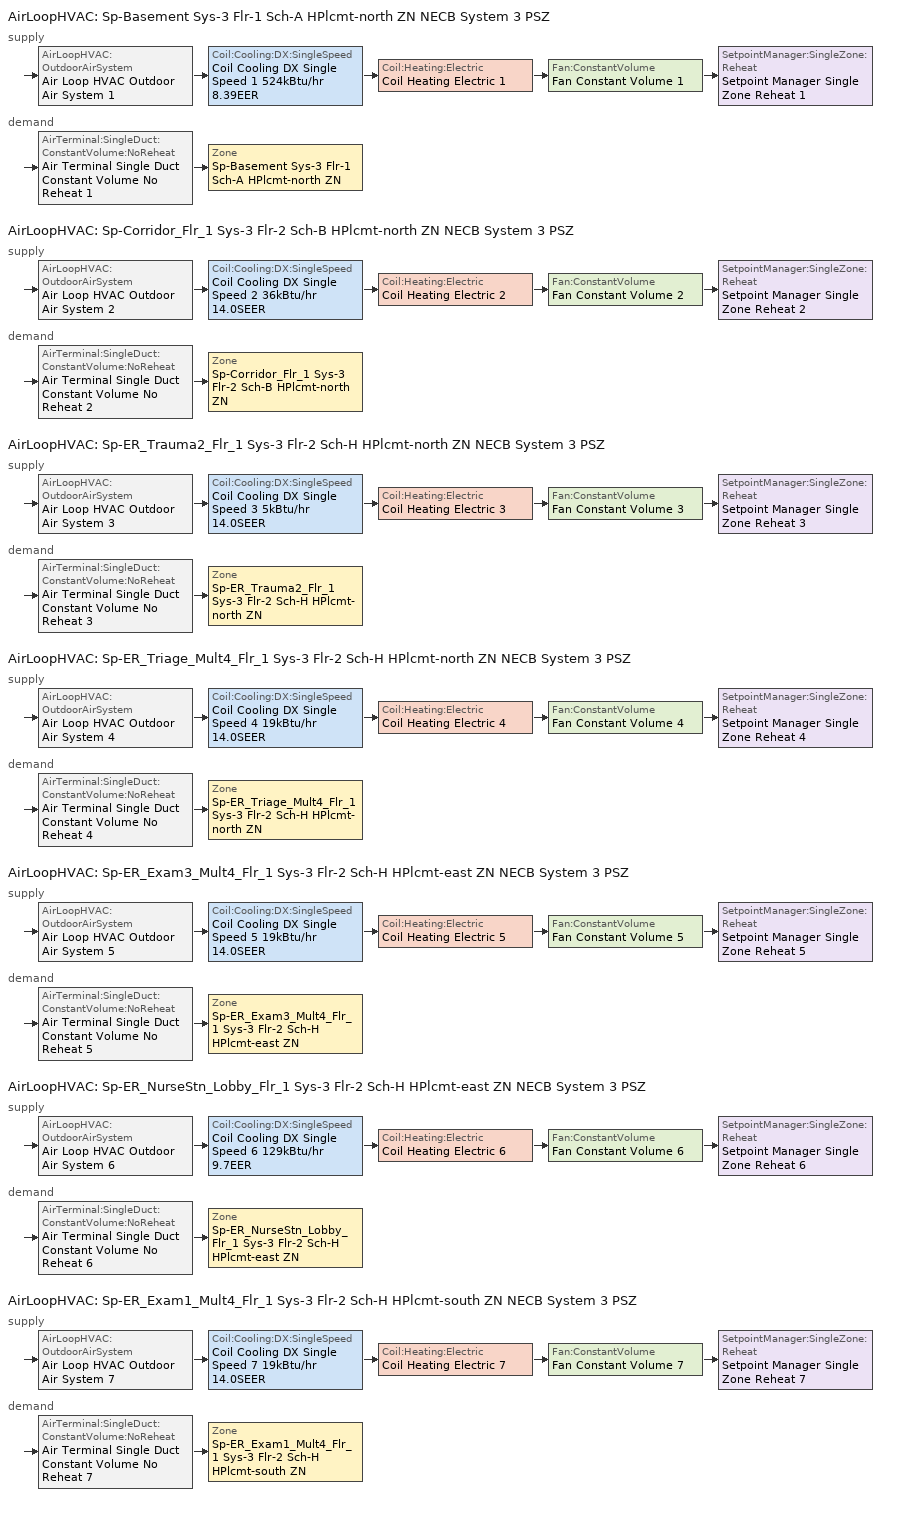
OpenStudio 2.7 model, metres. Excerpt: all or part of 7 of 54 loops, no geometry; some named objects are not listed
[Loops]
AirLoopHVAC 'Sp-Basement Sys-3 Flr-1 Sch-A HPlcmt-north ZN NECB System 3 PSZ'
 supply: AirLoopHVAC:OutdoorAirSystem 'Air Loop HVAC Outdoor Air System 1' > Coil:Cooling:DX:SingleSpeed 'Coil Cooling DX Single Speed 1 524kBtu/hr 8.39EER' > Coil:Heating:Electric 'Coil Heating Electric 1' > Fan:ConstantVolume 'Fan Constant Volume 1' > SetpointManager:SingleZone:Reheat 'Setpoint Manager Single Zone Reheat 1'
 demand: AirTerminal:SingleDuct:ConstantVolume:NoReheat 'Air Terminal Single Duct Constant Volume No Reheat 1' > Zone 'Sp-Basement Sys-3 Flr-1 Sch-A HPlcmt-north ZN'
AirLoopHVAC 'Sp-Corridor_Flr_1 Sys-3 Flr-2 Sch-B HPlcmt-north ZN NECB System 3 PSZ'
 supply: AirLoopHVAC:OutdoorAirSystem 'Air Loop HVAC Outdoor Air System 2' > Coil:Cooling:DX:SingleSpeed 'Coil Cooling DX Single Speed 2 36kBtu/hr 14.0SEER' > Coil:Heating:Electric 'Coil Heating Electric 2' > Fan:ConstantVolume 'Fan Constant Volume 2' > SetpointManager:SingleZone:Reheat 'Setpoint Manager Single Zone Reheat 2'
 demand: AirTerminal:SingleDuct:ConstantVolume:NoReheat 'Air Terminal Single Duct Constant Volume No Reheat 2' > Zone 'Sp-Corridor_Flr_1 Sys-3 Flr-2 Sch-B HPlcmt-north ZN'
AirLoopHVAC 'Sp-ER_Trauma2_Flr_1 Sys-3 Flr-2 Sch-H HPlcmt-north ZN NECB System 3 PSZ'
 supply: AirLoopHVAC:OutdoorAirSystem 'Air Loop HVAC Outdoor Air System 3' > Coil:Cooling:DX:SingleSpeed 'Coil Cooling DX Single Speed 3 5kBtu/hr 14.0SEER' > Coil:Heating:Electric 'Coil Heating Electric 3' > Fan:ConstantVolume 'Fan Constant Volume 3' > SetpointManager:SingleZone:Reheat 'Setpoint Manager Single Zone Reheat 3'
 demand: AirTerminal:SingleDuct:ConstantVolume:NoReheat 'Air Terminal Single Duct Constant Volume No Reheat 3' > Zone 'Sp-ER_Trauma2_Flr_1 Sys-3 Flr-2 Sch-H HPlcmt-north ZN'
AirLoopHVAC 'Sp-ER_Triage_Mult4_Flr_1 Sys-3 Flr-2 Sch-H HPlcmt-north ZN NECB System 3 PSZ'
 supply: AirLoopHVAC:OutdoorAirSystem 'Air Loop HVAC Outdoor Air System 4' > Coil:Cooling:DX:SingleSpeed 'Coil Cooling DX Single Speed 4 19kBtu/hr 14.0SEER' > Coil:Heating:Electric 'Coil Heating Electric 4' > Fan:ConstantVolume 'Fan Constant Volume 4' > SetpointManager:SingleZone:Reheat 'Setpoint Manager Single Zone Reheat 4'
 demand: AirTerminal:SingleDuct:ConstantVolume:NoReheat 'Air Terminal Single Duct Constant Volume No Reheat 4' > Zone 'Sp-ER_Triage_Mult4_Flr_1 Sys-3 Flr-2 Sch-H HPlcmt-north ZN'
AirLoopHVAC 'Sp-ER_Exam3_Mult4_Flr_1 Sys-3 Flr-2 Sch-H HPlcmt-east ZN NECB System 3 PSZ'
 supply: AirLoopHVAC:OutdoorAirSystem 'Air Loop HVAC Outdoor Air System 5' > Coil:Cooling:DX:SingleSpeed 'Coil Cooling DX Single Speed 5 19kBtu/hr 14.0SEER' > Coil:Heating:Electric 'Coil Heating Electric 5' > Fan:ConstantVolume 'Fan Constant Volume 5' > SetpointManager:SingleZone:Reheat 'Setpoint Manager Single Zone Reheat 5'
 demand: AirTerminal:SingleDuct:ConstantVolume:NoReheat 'Air Terminal Single Duct Constant Volume No Reheat 5' > Zone 'Sp-ER_Exam3_Mult4_Flr_1 Sys-3 Flr-2 Sch-H HPlcmt-east ZN'
AirLoopHVAC 'Sp-ER_NurseStn_Lobby_Flr_1 Sys-3 Flr-2 Sch-H HPlcmt-east ZN NECB System 3 PSZ'
 supply: AirLoopHVAC:OutdoorAirSystem 'Air Loop HVAC Outdoor Air System 6' > Coil:Cooling:DX:SingleSpeed 'Coil Cooling DX Single Speed 6 129kBtu/hr 9.7EER' > Coil:Heating:Electric 'Coil Heating Electric 6' > Fan:ConstantVolume 'Fan Constant Volume 6' > SetpointManager:SingleZone:Reheat 'Setpoint Manager Single Zone Reheat 6'
 demand: AirTerminal:SingleDuct:ConstantVolume:NoReheat 'Air Terminal Single Duct Constant Volume No Reheat 6' > Zone 'Sp-ER_NurseStn_Lobby_Flr_1 Sys-3 Flr-2 Sch-H HPlcmt-east ZN'
AirLoopHVAC 'Sp-ER_Exam1_Mult4_Flr_1 Sys-3 Flr-2 Sch-H HPlcmt-south ZN NECB System 3 PSZ'
 supply: AirLoopHVAC:OutdoorAirSystem 'Air Loop HVAC Outdoor Air System 7' > Coil:Cooling:DX:SingleSpeed 'Coil Cooling DX Single Speed 7 19kBtu/hr 14.0SEER' > Coil:Heating:Electric 'Coil Heating Electric 7' > Fan:ConstantVolume 'Fan Constant Volume 7' > SetpointManager:SingleZone:Reheat 'Setpoint Manager Single Zone Reheat 7'
 demand: AirTerminal:SingleDuct:ConstantVolume:NoReheat 'Air Terminal Single Duct Constant Volume No Reheat 7' > Zone 'Sp-ER_Exam1_Mult4_Flr_1 Sys-3 Flr-2 Sch-H HPlcmt-south ZN'
[Sizing:Zone] Zone Cooling Design Supply Air Temperature Input Method=SupplyAirTemperature; Zone Cooling Design Supply Air Temperature {C}=13; Zone Cooling Design Supply Air Temperature Difference {deltaC}=11.11; Zone Heating Design Supply Air Temperature Input Method=SupplyAirTemperature; Zone Heating Design Supply Air Temperature {C}=43; Zone Heating Design Supply Air Temperature Difference {deltaC}=11.11; Zone Cooling Design Supply Air Humidity Ratio {kg-H2O/kg-air}=0.0085; Zone Heating Design Supply Air Humidity Ratio {kg-H2O/kg-air}=0.008; Zone Heating Sizing Factor=1.3; Zone Cooling Sizing Factor=1.1; Cooling Design Air Flow Method=DesignDay; Heating Design Air Flow Method=DesignDay; Account for Dedicated Outdoor Air System=No; Dedicated Outdoor Air System Control Strategy=NeutralSupplyAir; Dedicated Outdoor Air Low Setpoint Temperature for Design {C}=autosize; Dedicated Outdoor Air High Setpoint Temperature for Design {C}=autosize
Sp-Basement Sys-3 Flr-1 Sch-A HPlcmt-north ZN; Sp-Corridor_Flr_1 Sys-3 Flr-2 Sch-B HPlcmt-north ZN; Sp-ER_Trauma2_Flr_1 Sys-3 Flr-2 Sch-H HPlcmt-north ZN; Sp-ER_Triage_Mult4_Flr_1 Sys-3 Flr-2 Sch-H HPlcmt-north ZN; Sp-ER_Exam3_Mult4_Flr_1 Sys-3 Flr-2 Sch-H HPlcmt-east ZN; Sp-ER_NurseStn_Lobby_Flr_1 Sys-3 Flr-2 Sch-H HPlcmt-east ZN; Sp-ER_Exam1_Mult4_Flr_1 Sys-3 Flr-2 Sch-H HPlcmt-south ZN
[Zone equipment]
Sp-Basement Sys-3 Flr-1 Sch-A HPlcmt-north ZN: Air Terminal Single Duct Constant Volume No Reheat 1, Zone HVAC Baseboard Convective Electric 1
Sp-Corridor_Flr_1 Sys-3 Flr-2 Sch-B HPlcmt-north ZN: Air Terminal Single Duct Constant Volume No Reheat 2, Zone HVAC Baseboard Convective Electric 2
Sp-ER_Trauma2_Flr_1 Sys-3 Flr-2 Sch-H HPlcmt-north ZN: Air Terminal Single Duct Constant Volume No Reheat 3, Zone HVAC Baseboard Convective Electric 3
Sp-ER_Triage_Mult4_Flr_1 Sys-3 Flr-2 Sch-H HPlcmt-north ZN: Air Terminal Single Duct Constant Volume No Reheat 4, Zone HVAC Baseboard Convective Electric 4
Sp-ER_Exam3_Mult4_Flr_1 Sys-3 Flr-2 Sch-H HPlcmt-east ZN: Air Terminal Single Duct Constant Volume No Reheat 5, Zone HVAC Baseboard Convective Electric 5
Sp-ER_NurseStn_Lobby_Flr_1 Sys-3 Flr-2 Sch-H HPlcmt-east ZN: Air Terminal Single Duct Constant Volume No Reheat 6, Zone HVAC Baseboard Convective Electric 6
Sp-ER_Exam1_Mult4_Flr_1 Sys-3 Flr-2 Sch-H HPlcmt-south ZN: Air Terminal Single Duct Constant Volume No Reheat 7, Zone HVAC Baseboard Convective Electric 7
[AirLoopHVAC] Design Supply Air Flow Rate {m3/s}=AutoSize
Name | Availability Schedule
Sp-Basement Sys-3 Flr-1 Sch-A HPlcmt-north ZN NECB System 3 PSZ | Sp-Basement Sys-3 Flr-1 Sch-A HPlcmt-north ZN NECB System 3 PSZ Occ Sch
Sp-Corridor_Flr_1 Sys-3 Flr-2 Sch-B HPlcmt-north ZN NECB System 3 PSZ | Sp-Corridor_Flr_1 Sys-3 Flr-2 Sch-B HPlcmt-north ZN NECB System 3 PSZ Occ Sch
Sp-ER_Trauma2_Flr_1 Sys-3 Flr-2 Sch-H HPlcmt-north ZN NECB System 3 PSZ | Sp-ER_Trauma2_Flr_1 Sys-3 Flr-2 Sch-H HPlcmt-north ZN NECB System 3 PSZ Occ Sch
Sp-ER_Triage_Mult4_Flr_1 Sys-3 Flr-2 Sch-H HPlcmt-north ZN NECB System 3 PSZ | Sp-ER_Triage_Mult4_Flr_1 Sys-3 Flr-2 Sch-H HPlcmt-north ZN NECB System 3 PSZ Occ Sch
Sp-ER_Exam3_Mult4_Flr_1 Sys-3 Flr-2 Sch-H HPlcmt-east ZN NECB System 3 PSZ | Sp-ER_Exam3_Mult4_Flr_1 Sys-3 Flr-2 Sch-H HPlcmt-east ZN NECB System 3 PSZ Occ Sch
Sp-ER_NurseStn_Lobby_Flr_1 Sys-3 Flr-2 Sch-H HPlcmt-east ZN NECB System 3 PSZ | Sp-ER_NurseStn_Lobby_Flr_1 Sys-3 Flr-2 Sch-H HPlcmt-east ZN NECB System 3 PSZ Occ Sch
Sp-ER_Exam1_Mult4_Flr_1 Sys-3 Flr-2 Sch-H HPlcmt-south ZN NECB System 3 PSZ | Sp-ER_Exam1_Mult4_Flr_1 Sys-3 Flr-2 Sch-H HPlcmt-south ZN NECB System 3 PSZ Occ Sch
[Sizing:System] Type of Load to Size On=Sensible; Design Outdoor Air Flow Rate {m3/s}=Autosize; Central Heating Maximum System Air Flow Ratio=1; Preheat Design Temperature {C}=7; Preheat Design Humidity Ratio {kg-H2O/kg-Air}=0.008; Precool Design Temperature {C}=13; Precool Design Humidity Ratio {kg-H2O/kg-Air}=0.008; Central Cooling Design Supply Air Temperature {C}=13; Central Heating Design Supply Air Temperature {C}=43; Sizing Option=NonCoincident; 100% Outdoor Air in Cooling=No; 100% Outdoor Air in Heating=No; Central Cooling Design Supply Air Humidity Ratio {kg-H2O/kg-Air}=0.0085; Central Heating Design Supply Air Humidity Ratio {kg-H2O/kg-Air}=0.008; Cooling Design Air Flow Method=DesignDay; Cooling Design Air Flow Rate {m3/s}=0; Heating Design Air Flow Method=DesignDay; Heating Design Air Flow Rate {m3/s}=0; System Outdoor Air Method=ZoneSum; Zone Maximum Outdoor Air Fraction=1; Cooling Supply Air Flow Rate Per Floor Area {m3/s-m2}=0.00996765; Cooling Fraction of Autosized Cooling Supply Air Flow Rate=1; Cooling Supply Air Flow Rate Per Unit Cooling Capacity {m3/s-W}=3.94755e-05; Heating Supply Air Flow Rate Per Floor Area {m3/s-m2}=0.00996765; Heating Fraction of Autosized Heating Supply Air Flow Rate=1; Heating Fraction of Autosized Cooling Supply Air Flow Rate=1; Heating Supply Air Flow Rate Per Unit Heating Capacity {m3/s-W}=3.15882e-05; Cooling Design Capacity Method=CoolingDesignCapacity; Cooling Design Capacity {W}=autosize; Cooling Design Capacity Per Floor Area {W/m2}=234.7; Fraction of Autosized Cooling Design Capacity=1; Heating Design Capacity Method=HeatingDesignCapacity; Heating Design Capacity {W}=autosize; Heating Design Capacity Per Floor Area {W/m2}=157; Fraction of Autosized Heating Design Capacity=1; Central Cooling Capacity Control Method=OnOff
Sp-Basement Sys-3 Flr-1 Sch-A HPlcmt-north ZN NECB System 3 PSZ; Sp-Corridor_Flr_1 Sys-3 Flr-2 Sch-B HPlcmt-north ZN NECB System 3 PSZ; Sp-ER_Trauma2_Flr_1 Sys-3 Flr-2 Sch-H HPlcmt-north ZN NECB System 3 PSZ; Sp-ER_Triage_Mult4_Flr_1 Sys-3 Flr-2 Sch-H HPlcmt-north ZN NECB System 3 PSZ; Sp-ER_Exam3_Mult4_Flr_1 Sys-3 Flr-2 Sch-H HPlcmt-east ZN NECB System 3 PSZ; Sp-ER_NurseStn_Lobby_Flr_1 Sys-3 Flr-2 Sch-H HPlcmt-east ZN NECB System 3 PSZ; Sp-ER_Exam1_Mult4_Flr_1 Sys-3 Flr-2 Sch-H HPlcmt-south ZN NECB System 3 PSZ
[Fan:ConstantVolume] Availability Schedule=Always On Discrete; Fan Total Efficiency=0.39975; Pressure Rise {Pa}=640; Maximum Flow Rate {m3/s}=AutoSize; Motor Efficiency=0.615
Fan Constant Volume 1; Fan Constant Volume 2; Fan Constant Volume 3; Fan Constant Volume 4; Fan Constant Volume 5; Fan Constant Volume 6; Fan Constant Volume 7
[Coil:Heating:Electric] Availability Schedule=Always On Discrete
Coil Heating Electric 1; Coil Heating Electric 2; Coil Heating Electric 3; Coil Heating Electric 4; Coil Heating Electric 5; Coil Heating Electric 6; Coil Heating Electric 7
[Coil:Cooling:DX:SingleSpeed] Availability Schedule=Always On Discrete; Rated Total Cooling Capacity {W}=autosize; Rated Sensible Heat Ratio=autosize; Rated Air Flow Rate {m3/s}=autosize; Rated Evaporator Fan Power Per Volume Flow Rate {W/(m3/s)}=773.3; Total Cooling Capacity Function of Temperature Curve=DXCOOL-NECB2011-REF-CAPFT; Total Cooling Capacity Function of Flow Fraction Curve=DXCOOL-NECB2011-REF-CAPFFLOW; Energy Input Ratio Function of Temperature Curve=DXCOOL-NECB2011-REF-COOLEIRFT; Energy Input Ratio Function of Flow Fraction Curve=DXCOOL-NECB2011-REF-COOLEIRFFLOW; Part Load Fraction Correlation Curve=DXCOOL-NECB2011-REF-COOLPLFFPLR; Condenser Type=AirCooled; Evaporative Condenser Effectiveness=0; Evaporative Condenser Air Flow Rate {m3/s}=Autosize; Evaporative Condenser Pump Rated Power Consumption {W}=Autosize; Crankcase Heater Capacity {W}=0; Maximum Outdoor Dry-Bulb Temperature for Crankcase Heater Operation {C}=0; Basin Heater Capacity {W/K}=0; Basin Heater Setpoint Temperature {C}=10
Name | Rated COP {W/W}
Coil Cooling DX Single Speed 1 524kBtu/hr 8.39EER | 2.92983
Coil Cooling DX Single Speed 2 36kBtu/hr 14.0SEER; Coil Cooling DX Single Speed 3 5kBtu/hr 14.0SEER; Coil Cooling DX Single Speed 4 19kBtu/hr 14.0SEER; Coil Cooling DX Single Speed 5 19kBtu/hr 14.0SEER; Coil Cooling DX Single Speed 7 19kBtu/hr 14.0SEER | 4.11713
Coil Cooling DX Single Speed 6 129kBtu/hr 9.7EER | 3.36599
[Controller:OutdoorAir] Minimum Outdoor Air Flow Rate {m3/s}=0; Maximum Outdoor Air Flow Rate {m3/s}=Autosize; Economizer Control Action Type=ModulateFlow; Lockout Type=NoLockout; Minimum Limit Type=FixedMinimum; High Humidity Control=No
Name | Economizer Control Type | Minimum Outdoor Air Schedule | Controller Mechanical Ventilation | Heat Recovery Bypass Control Type | Economizer Maximum Limit Dry-Bulb Temperature {C} | Economizer Maximum Limit Enthalpy {J/kg} | Economizer Minimum Limit Dry-Bulb Temperature {C}
Controller Outdoor Air 1 | DifferentialEnthalpy | Sp-Basement Sys-3 Flr-1 Sch-A HPlcmt-north ZN NECB System 3 PSZ Occ Sch | Controller Mechanical Ventilation 1 | BypassWhenOAFlowGreaterThanMinimum
Controller Outdoor Air 2 | NoEconomizer | Sp-Corridor_Flr_1 Sys-3 Flr-2 Sch-B HPlcmt-north ZN NECB System 3 PSZ Occ Sch | Controller Mechanical Ventilation 2 | BypassWhenWithinEconomizerLimits | 28 | 64000 | -100
Controller Outdoor Air 3 | NoEconomizer | Sp-ER_Trauma2_Flr_1 Sys-3 Flr-2 Sch-H HPlcmt-north ZN NECB System 3 PSZ Occ Sch | Controller Mechanical Ventilation 3 | BypassWhenWithinEconomizerLimits | 28 | 64000 | -100
Controller Outdoor Air 4 | NoEconomizer | Sp-ER_Triage_Mult4_Flr_1 Sys-3 Flr-2 Sch-H HPlcmt-north ZN NECB System 3 PSZ Occ Sch | Controller Mechanical Ventilation 4 | BypassWhenWithinEconomizerLimits | 28 | 64000 | -100
Controller Outdoor Air 5 | NoEconomizer | Sp-ER_Exam3_Mult4_Flr_1 Sys-3 Flr-2 Sch-H HPlcmt-east ZN NECB System 3 PSZ Occ Sch | Controller Mechanical Ventilation 5 | BypassWhenWithinEconomizerLimits | 28 | 64000 | -100
Controller Outdoor Air 6 | DifferentialEnthalpy | Sp-ER_NurseStn_Lobby_Flr_1 Sys-3 Flr-2 Sch-H HPlcmt-east ZN NECB System 3 PSZ Occ Sch | Controller Mechanical Ventilation 6 | BypassWhenWithinEconomizerLimits
Controller Outdoor Air 7 | NoEconomizer | Sp-ER_Exam1_Mult4_Flr_1 Sys-3 Flr-2 Sch-H HPlcmt-south ZN NECB System 3 PSZ Occ Sch | Controller Mechanical Ventilation 7 | BypassWhenWithinEconomizerLimits | 28 | 64000 | -100
[Controller:MechanicalVentilation] Availability Schedule=Always On Discrete; System Outdoor Air Method=ZoneSum
Controller Mechanical Ventilation 1; Controller Mechanical Ventilation 2; Controller Mechanical Ventilation 3; Controller Mechanical Ventilation 4; Controller Mechanical Ventilation 5; Controller Mechanical Ventilation 6; Controller Mechanical Ventilation 7
[AirLoopHVAC:OutdoorAirSystem]
Name | Controller
Air Loop HVAC Outdoor Air System 1 | Controller Outdoor Air 1
Air Loop HVAC Outdoor Air System 2 | Controller Outdoor Air 2
Air Loop HVAC Outdoor Air System 3 | Controller Outdoor Air 3
Air Loop HVAC Outdoor Air System 4 | Controller Outdoor Air 4
Air Loop HVAC Outdoor Air System 5 | Controller Outdoor Air 5
Air Loop HVAC Outdoor Air System 6 | Controller Outdoor Air 6
Air Loop HVAC Outdoor Air System 7 | Controller Outdoor Air 7
[SetpointManager:SingleZone:Reheat] Minimum Supply Air Temperature {C}=13; Maximum Supply Air Temperature {C}=43
Name | Control Zone
Setpoint Manager Single Zone Reheat 1 | Sp-Basement Sys-3 Flr-1 Sch-A HPlcmt-north ZN
Setpoint Manager Single Zone Reheat 2 | Sp-Corridor_Flr_1 Sys-3 Flr-2 Sch-B HPlcmt-north ZN
Setpoint Manager Single Zone Reheat 3 | Sp-ER_Trauma2_Flr_1 Sys-3 Flr-2 Sch-H HPlcmt-north ZN
Setpoint Manager Single Zone Reheat 4 | Sp-ER_Triage_Mult4_Flr_1 Sys-3 Flr-2 Sch-H HPlcmt-north ZN
Setpoint Manager Single Zone Reheat 5 | Sp-ER_Exam3_Mult4_Flr_1 Sys-3 Flr-2 Sch-H HPlcmt-east ZN
Setpoint Manager Single Zone Reheat 6 | Sp-ER_NurseStn_Lobby_Flr_1 Sys-3 Flr-2 Sch-H HPlcmt-east ZN
Setpoint Manager Single Zone Reheat 7 | Sp-ER_Exam1_Mult4_Flr_1 Sys-3 Flr-2 Sch-H HPlcmt-south ZN
[AirTerminal:SingleDuct:ConstantVolume:NoReheat] Availability Schedule=Always On Discrete; Maximum Air Flow Rate {m3/s}=AutoSize
Air Terminal Single Duct Constant Volume No Reheat 1; Air Terminal Single Duct Constant Volume No Reheat 2; Air Terminal Single Duct Constant Volume No Reheat 3; Air Terminal Single Duct Constant Volume No Reheat 4; Air Terminal Single Duct Constant Volume No Reheat 5; Air Terminal Single Duct Constant Volume No Reheat 6; Air Terminal Single Duct Constant Volume No Reheat 7
[ZoneHVAC:Baseboard:Convective:Electric] Availability Schedule=Always On Discrete; Nominal Capacity {W}=autosize; Efficiency=1
Zone HVAC Baseboard Convective Electric 1; Zone HVAC Baseboard Convective Electric 2; Zone HVAC Baseboard Convective Electric 3; Zone HVAC Baseboard Convective Electric 4; Zone HVAC Baseboard Convective Electric 5; Zone HVAC Baseboard Convective Electric 6; Zone HVAC Baseboard Convective Electric 7
[EnergyManagementSystem:Sensor] Output Variable or Output Meter Index Key=Environment; Output Variable or Output Meter=Site Outdoor Air Drybulb Temperature
OAT; OAT_1
[EnergyManagementSystem:Actuator] Actuated Component Type=Schedule:Year; Actuated Component Control Type=Schedule Value
Name | Actuated Component
SpBasementSys3Flr1SchAHPlcmtnorthZNNECBSystem3PSZHtgSch0; VAVwithReheatHtgSch0 | NECB-A-Thermostat Setpoint-Heating
SpBasementSys3Flr1SchAHPlcmtnorthZNNECBSystem3PSZClgSch0; VAVwithReheatClgSch0 | NECB-A-Thermostat Setpoint-Cooling
[EnergyManagementSystem:Program]
SpBasementSys3Flr1SchAHPlcmtnorthZNNECBSystem3PSZOptimumStartProg0: IF DaylightSavings==0 && DayOfWeek>1 && Hour==5 && OAT<23.9 && OAT>1.7; SET SpBasementSys3Flr1SchAHPlcmtnorthZNNECBSystem3PSZClgSch0 = 29.4; SET SpBasementSys3Flr1SchAHPlcmtnorthZNNECBSystem3PSZHtgSch0 = 15.6; ELSEIF DaylightSavings==0 && DayOfWeek==1 && Hour==7 && OAT<23.9 && OAT>1.7; SET SpBasementSys3Flr1SchAHPlcmtnorthZNNECBSystem3PSZClgSch0 = 29.4; SET SpBasementSys3Flr1SchAHPlcmtnorthZNNECBSystem3PSZHtgSch0 = 15.6; ELSEIF DaylightSavings==1 && DayOfWeek>1 && Hour==4 && OAT<23.9 && OAT>1.7; SET SpBasementSys3Flr1SchAHPlcmtnorthZNNECBSystem3PSZClgSch0 = 29.4; SET SpBasementSys3Flr1SchAHPlcmtnorthZNNECBSystem3PSZHtgSch0 = 15.6; ELSEIF DaylightSavings==1 && DayOfWeek==1 && Hour==6 && OAT<23.9 && OAT>1.7; SET SpBasementSys3Flr1SchAHPlcmtnorthZNNECBSystem3PSZClgSch0 = 29.4; SET SpBasementSys3Flr1SchAHPlcmtnorthZNNECBSystem3PSZHtgSch0 = 15.6; ELSE; SET SpBasementSys3Flr1SchAHPlcmtnorthZNNECBSystem3PSZClgSch0 = NULL; SET SpBasementSys3Flr1SchAHPlcmtnorthZNNECBSystem3PSZHtgSch0 = NULL; ENDIF
[Schedule:Ruleset]
Name | Default Day Schedule | Summer Design Day Schedule | Winter Design Day Schedule
Sp-Basement Sys-3 Flr-1 Sch-A HPlcmt-north ZN NECB System 3 PSZ Occ Sch | Sp-Basement Sys-3 Flr-1 Sch-A HPlcmt-north ZN NECB System 3 PSZ Occ Sch Default | Sp-Basement Sys-3 Flr-1 Sch-A HPlcmt-north ZN NECB System 3 PSZ Occ Sch Summer Design Day | Sp-Basement Sys-3 Flr-1 Sch-A HPlcmt-north ZN NECB System 3 PSZ Occ Sch Winter Design Day
Sp-Corridor_Flr_1 Sys-3 Flr-2 Sch-B HPlcmt-north ZN NECB System 3 PSZ Occ Sch | Sp-Corridor_Flr_1 Sys-3 Flr-2 Sch-B HPlcmt-north ZN NECB System 3 PSZ Occ Sch Default | Sp-Corridor_Flr_1 Sys-3 Flr-2 Sch-B HPlcmt-north ZN NECB System 3 PSZ Occ Sch Summer Design Day | Sp-Corridor_Flr_1 Sys-3 Flr-2 Sch-B HPlcmt-north ZN NECB System 3 PSZ Occ Sch Winter Design Day
Sp-ER_Exam1_Mult4_Flr_1 Sys-3 Flr-2 Sch-H HPlcmt-south ZN NECB System 3 PSZ Occ Sch | Sp-ER_Exam1_Mult4_Flr_1 Sys-3 Flr-2 Sch-H HPlcmt-south ZN NECB System 3 PSZ Occ Sch Default | Sp-ER_Exam1_Mult4_Flr_1 Sys-3 Flr-2 Sch-H HPlcmt-south ZN NECB System 3 PSZ Occ Sch Summer Design Day | Sp-ER_Exam1_Mult4_Flr_1 Sys-3 Flr-2 Sch-H HPlcmt-south ZN NECB System 3 PSZ Occ Sch Winter Design Day
Sp-ER_Exam3_Mult4_Flr_1 Sys-3 Flr-2 Sch-H HPlcmt-east ZN NECB System 3 PSZ Occ Sch | Sp-ER_Exam3_Mult4_Flr_1 Sys-3 Flr-2 Sch-H HPlcmt-east ZN NECB System 3 PSZ Occ Sch Default | Sp-ER_Exam3_Mult4_Flr_1 Sys-3 Flr-2 Sch-H HPlcmt-east ZN NECB System 3 PSZ Occ Sch Summer Design Day | Sp-ER_Exam3_Mult4_Flr_1 Sys-3 Flr-2 Sch-H HPlcmt-east ZN NECB System 3 PSZ Occ Sch Winter Design Day
Sp-ER_NurseStn_Lobby_Flr_1 Sys-3 Flr-2 Sch-H HPlcmt-east ZN NECB System 3 PSZ Occ Sch | Sp-ER_NurseStn_Lobby_Flr_1 Sys-3 Flr-2 Sch-H HPlcmt-east ZN NECB System 3 PSZ Occ Sch Default | Sp-ER_NurseStn_Lobby_Flr_1 Sys-3 Flr-2 Sch-H HPlcmt-east ZN NECB System 3 PSZ Occ Sch Summer Design Day | Sp-ER_NurseStn_Lobby_Flr_1 Sys-3 Flr-2 Sch-H HPlcmt-east ZN NECB System 3 PSZ Occ Sch Winter Design Day
Sp-ER_Trauma2_Flr_1 Sys-3 Flr-2 Sch-H HPlcmt-north ZN NECB System 3 PSZ Occ Sch | Sp-ER_Trauma2_Flr_1 Sys-3 Flr-2 Sch-H HPlcmt-north ZN NECB System 3 PSZ Occ Sch Default | Sp-ER_Trauma2_Flr_1 Sys-3 Flr-2 Sch-H HPlcmt-north ZN NECB System 3 PSZ Occ Sch Summer Design Day | Sp-ER_Trauma2_Flr_1 Sys-3 Flr-2 Sch-H HPlcmt-north ZN NECB System 3 PSZ Occ Sch Winter Design Day
Sp-ER_Triage_Mult4_Flr_1 Sys-3 Flr-2 Sch-H HPlcmt-north ZN NECB System 3 PSZ Occ Sch | Sp-ER_Triage_Mult4_Flr_1 Sys-3 Flr-2 Sch-H HPlcmt-north ZN NECB System 3 PSZ Occ Sch Default | Sp-ER_Triage_Mult4_Flr_1 Sys-3 Flr-2 Sch-H HPlcmt-north ZN NECB System 3 PSZ Occ Sch Summer Design Day | Sp-ER_Triage_Mult4_Flr_1 Sys-3 Flr-2 Sch-H HPlcmt-north ZN NECB System 3 PSZ Occ Sch Winter Design Day
[Schedule:Day]
Sp-Basement Sys-3 Flr-1 Sch-A HPlcmt-north ZN NECB System 3 PSZ Occ Sch Default; Sp-Basement Sys-3 Flr-1 Sch-A HPlcmt-north ZN NECB System 3 PSZ Occ Sch Winter Design Day; Sp-Basement Sys-3 Flr-1 Sch-A HPlcmt-north ZN NECB System 3 PSZ Occ Sch Summer Design Day; Sp-Corridor_Flr_1 Sys-3 Flr-2 Sch-B HPlcmt-north ZN NECB System 3 PSZ Occ Sch Default; Sp-Corridor_Flr_1 Sys-3 Flr-2 Sch-B HPlcmt-north ZN NECB System 3 PSZ Occ Sch Winter Design Day; Sp-Corridor_Flr_1 Sys-3 Flr-2 Sch-B HPlcmt-north ZN NECB System 3 PSZ Occ Sch Summer Design Day; Sp-ER_Exam1_Mult4_Flr_1 Sys-3 Flr-2 Sch-H HPlcmt-south ZN NECB System 3 PSZ Occ Sch Default; Sp-ER_Exam1_Mult4_Flr_1 Sys-3 Flr-2 Sch-H HPlcmt-south ZN NECB System 3 PSZ Occ Sch Winter Design Day; Sp-ER_Exam1_Mult4_Flr_1 Sys-3 Flr-2 Sch-H HPlcmt-south ZN NECB System 3 PSZ Occ Sch Summer Design Day; Sp-ER_Exam1_Mult4_Flr_1 Sys-3 Flr-2 Sch-H HPlcmt-south ZN NECB System 3 PSZ Occ Sch Monday; Sp-ER_Exam1_Mult4_Flr_1 Sys-3 Flr-2 Sch-H HPlcmt-south ZN NECB System 3 PSZ Occ Sch Tuesday; Sp-ER_Exam1_Mult4_Flr_1 Sys-3 Flr-2 Sch-H HPlcmt-south ZN NECB System 3 PSZ Occ Sch Wednesday; Sp-ER_Exam1_Mult4_Flr_1 Sys-3 Flr-2 Sch-H HPlcmt-south ZN NECB System 3 PSZ Occ Sch Thursday; Sp-ER_Exam1_Mult4_Flr_1 Sys-3 Flr-2 Sch-H HPlcmt-south ZN NECB System 3 PSZ Occ Sch Friday; Sp-ER_Exam1_Mult4_Flr_1 Sys-3 Flr-2 Sch-H HPlcmt-south ZN NECB System 3 PSZ Occ Sch Saturday; Sp-ER_Exam1_Mult4_Flr_1 Sys-3 Flr-2 Sch-H HPlcmt-south ZN NECB System 3 PSZ Occ Sch Sunday; Sp-ER_Exam3_Mult4_Flr_1 Sys-3 Flr-2 Sch-H HPlcmt-east ZN NECB System 3 PSZ Occ Sch Default; Sp-ER_Exam3_Mult4_Flr_1 Sys-3 Flr-2 Sch-H HPlcmt-east ZN NECB System 3 PSZ Occ Sch Winter Design Day; Sp-ER_Exam3_Mult4_Flr_1 Sys-3 Flr-2 Sch-H HPlcmt-east ZN NECB System 3 PSZ Occ Sch Summer Design Day; Sp-ER_Exam3_Mult4_Flr_1 Sys-3 Flr-2 Sch-H HPlcmt-east ZN NECB System 3 PSZ Occ Sch Monday; Sp-ER_Exam3_Mult4_Flr_1 Sys-3 Flr-2 Sch-H HPlcmt-east ZN NECB System 3 PSZ Occ Sch Tuesday; Sp-ER_Exam3_Mult4_Flr_1 Sys-3 Flr-2 Sch-H HPlcmt-east ZN NECB System 3 PSZ Occ Sch Wednesday; Sp-ER_Exam3_Mult4_Flr_1 Sys-3 Flr-2 Sch-H HPlcmt-east ZN NECB System 3 PSZ Occ Sch Thursday; Sp-ER_Exam3_Mult4_Flr_1 Sys-3 Flr-2 Sch-H HPlcmt-east ZN NECB System 3 PSZ Occ Sch Friday; Sp-ER_Exam3_Mult4_Flr_1 Sys-3 Flr-2 Sch-H HPlcmt-east ZN NECB System 3 PSZ Occ Sch Saturday; Sp-ER_Exam3_Mult4_Flr_1 Sys-3 Flr-2 Sch-H HPlcmt-east ZN NECB System 3 PSZ Occ Sch Sunday; Sp-ER_NurseStn_Lobby_Flr_1 Sys-3 Flr-2 Sch-H HPlcmt-east ZN NECB System 3 PSZ Occ Sch Default; Sp-ER_NurseStn_Lobby_Flr_1 Sys-3 Flr-2 Sch-H HPlcmt-east ZN NECB System 3 PSZ Occ Sch Winter Design Day; Sp-ER_NurseStn_Lobby_Flr_1 Sys-3 Flr-2 Sch-H HPlcmt-east ZN NECB System 3 PSZ Occ Sch Summer Design Day; Sp-ER_NurseStn_Lobby_Flr_1 Sys-3 Flr-2 Sch-H HPlcmt-east ZN NECB System 3 PSZ Occ Sch Monday; Sp-ER_NurseStn_Lobby_Flr_1 Sys-3 Flr-2 Sch-H HPlcmt-east ZN NECB System 3 PSZ Occ Sch Tuesday; Sp-ER_NurseStn_Lobby_Flr_1 Sys-3 Flr-2 Sch-H HPlcmt-east ZN NECB System 3 PSZ Occ Sch Wednesday; Sp-ER_NurseStn_Lobby_Flr_1 Sys-3 Flr-2 Sch-H HPlcmt-east ZN NECB System 3 PSZ Occ Sch Thursday; Sp-ER_NurseStn_Lobby_Flr_1 Sys-3 Flr-2 Sch-H HPlcmt-east ZN NECB System 3 PSZ Occ Sch Friday; Sp-ER_NurseStn_Lobby_Flr_1 Sys-3 Flr-2 Sch-H HPlcmt-east ZN NECB System 3 PSZ Occ Sch Saturday; Sp-ER_NurseStn_Lobby_Flr_1 Sys-3 Flr-2 Sch-H HPlcmt-east ZN NECB System 3 PSZ Occ Sch Sunday; Sp-ER_Trauma2_Flr_1 Sys-3 Flr-2 Sch-H HPlcmt-north ZN NECB System 3 PSZ Occ Sch Default; Sp-ER_Trauma2_Flr_1 Sys-3 Flr-2 Sch-H HPlcmt-north ZN NECB System 3 PSZ Occ Sch Winter Design Day; Sp-ER_Trauma2_Flr_1 Sys-3 Flr-2 Sch-H HPlcmt-north ZN NECB System 3 PSZ Occ Sch Summer Design Day; Sp-ER_Trauma2_Flr_1 Sys-3 Flr-2 Sch-H HPlcmt-north ZN NECB System 3 PSZ Occ Sch Monday; Sp-ER_Trauma2_Flr_1 Sys-3 Flr-2 Sch-H HPlcmt-north ZN NECB System 3 PSZ Occ Sch Tuesday; Sp-ER_Trauma2_Flr_1 Sys-3 Flr-2 Sch-H HPlcmt-north ZN NECB System 3 PSZ Occ Sch Wednesday; Sp-ER_Trauma2_Flr_1 Sys-3 Flr-2 Sch-H HPlcmt-north ZN NECB System 3 PSZ Occ Sch Thursday; Sp-ER_Trauma2_Flr_1 Sys-3 Flr-2 Sch-H HPlcmt-north ZN NECB System 3 PSZ Occ Sch Friday; Sp-ER_Trauma2_Flr_1 Sys-3 Flr-2 Sch-H HPlcmt-north ZN NECB System 3 PSZ Occ Sch Saturday; Sp-ER_Trauma2_Flr_1 Sys-3 Flr-2 Sch-H HPlcmt-north ZN NECB System 3 PSZ Occ Sch Sunday; Sp-ER_Triage_Mult4_Flr_1 Sys-3 Flr-2 Sch-H HPlcmt-north ZN NECB System 3 PSZ Occ Sch Default; Sp-ER_Triage_Mult4_Flr_1 Sys-3 Flr-2 Sch-H HPlcmt-north ZN NECB System 3 PSZ Occ Sch Winter Design Day; Sp-ER_Triage_Mult4_Flr_1 Sys-3 Flr-2 Sch-H HPlcmt-north ZN NECB System 3 PSZ Occ Sch Summer Design Day; Sp-ER_Triage_Mult4_Flr_1 Sys-3 Flr-2 Sch-H HPlcmt-north ZN NECB System 3 PSZ Occ Sch Monday; Sp-ER_Triage_Mult4_Flr_1 Sys-3 Flr-2 Sch-H HPlcmt-north ZN NECB System 3 PSZ Occ Sch Tuesday; Sp-ER_Triage_Mult4_Flr_1 Sys-3 Flr-2 Sch-H HPlcmt-north ZN NECB System 3 PSZ Occ Sch Wednesday; Sp-ER_Triage_Mult4_Flr_1 Sys-3 Flr-2 Sch-H HPlcmt-north ZN NECB System 3 PSZ Occ Sch Thursday; Sp-ER_Triage_Mult4_Flr_1 Sys-3 Flr-2 Sch-H HPlcmt-north ZN NECB System 3 PSZ Occ Sch Friday; Sp-ER_Triage_Mult4_Flr_1 Sys-3 Flr-2 Sch-H HPlcmt-north ZN NECB System 3 PSZ Occ Sch Saturday; Sp-ER_Triage_Mult4_Flr_1 Sys-3 Flr-2 Sch-H HPlcmt-north ZN NECB System 3 PSZ Occ Sch Sunday: 24, 0, 1
Sp-Basement Sys-3 Flr-1 Sch-A HPlcmt-north ZN NECB System 3 PSZ Occ Sch Monday; Sp-Basement Sys-3 Flr-1 Sch-A HPlcmt-north ZN NECB System 3 PSZ Occ Sch Tuesday; Sp-Basement Sys-3 Flr-1 Sch-A HPlcmt-north ZN NECB System 3 PSZ Occ Sch Wednesday; Sp-Basement Sys-3 Flr-1 Sch-A HPlcmt-north ZN NECB System 3 PSZ Occ Sch Thursday; Sp-Basement Sys-3 Flr-1 Sch-A HPlcmt-north ZN NECB System 3 PSZ Occ Sch Friday: 8, 0, 0, 19, 0, 1, 24, 0, 0
Sp-Basement Sys-3 Flr-1 Sch-A HPlcmt-north ZN NECB System 3 PSZ Occ Sch Saturday; Sp-Basement Sys-3 Flr-1 Sch-A HPlcmt-north ZN NECB System 3 PSZ Occ Sch Sunday: 24, 0, 0
Sp-Corridor_Flr_1 Sys-3 Flr-2 Sch-B HPlcmt-north ZN NECB System 3 PSZ Occ Sch Monday; Sp-Corridor_Flr_1 Sys-3 Flr-2 Sch-B HPlcmt-north ZN NECB System 3 PSZ Occ Sch Tuesday; Sp-Corridor_Flr_1 Sys-3 Flr-2 Sch-B HPlcmt-north ZN NECB System 3 PSZ Occ Sch Wednesday; Sp-Corridor_Flr_1 Sys-3 Flr-2 Sch-B HPlcmt-north ZN NECB System 3 PSZ Occ Sch Thursday; Sp-Corridor_Flr_1 Sys-3 Flr-2 Sch-B HPlcmt-north ZN NECB System 3 PSZ Occ Sch Friday: 1, 0, 1, 10, 0, 0, 24, 0, 1
Sp-Corridor_Flr_1 Sys-3 Flr-2 Sch-B HPlcmt-north ZN NECB System 3 PSZ Occ Sch Saturday: 2, 0, 1, 10, 0, 0, 24, 0, 1
Sp-Corridor_Flr_1 Sys-3 Flr-2 Sch-B HPlcmt-north ZN NECB System 3 PSZ Occ Sch Sunday: 1, 0, 0, 2, 0, 1, 11, 0, 0, 23, 0, 1, 24, 0, 0
[Schedule:Rule] Date Specification Type=DateRange; Start Month=1; Start Day=1; End Month=12
Name | Schedule Ruleset | Rule Order | Day Schedule | Apply Monday | End Day | Apply Tuesday | Apply Wednesday | Apply Thursday | Apply Friday | Apply Saturday | Apply Sunday
Sp-Basement Sys-3 Flr-1 Sch-A HPlcmt-north ZN NECB System 3 PSZ Occ Sch Monday Rule | Sp-Basement Sys-3 Flr-1 Sch-A HPlcmt-north ZN NECB System 3 PSZ Occ Sch | 6 | Sp-Basement Sys-3 Flr-1 Sch-A HPlcmt-north ZN NECB System 3 PSZ Occ Sch Monday | Yes | 25
Sp-Basement Sys-3 Flr-1 Sch-A HPlcmt-north ZN NECB System 3 PSZ Occ Sch Tuesday Rule | Sp-Basement Sys-3 Flr-1 Sch-A HPlcmt-north ZN NECB System 3 PSZ Occ Sch | 5 | Sp-Basement Sys-3 Flr-1 Sch-A HPlcmt-north ZN NECB System 3 PSZ Occ Sch Tuesday |  | 26 | Yes
Sp-Basement Sys-3 Flr-1 Sch-A HPlcmt-north ZN NECB System 3 PSZ Occ Sch Wednesday Rule | Sp-Basement Sys-3 Flr-1 Sch-A HPlcmt-north ZN NECB System 3 PSZ Occ Sch | 4 | Sp-Basement Sys-3 Flr-1 Sch-A HPlcmt-north ZN NECB System 3 PSZ Occ Sch Wednesday |  | 27 |  | Yes
Sp-Basement Sys-3 Flr-1 Sch-A HPlcmt-north ZN NECB System 3 PSZ Occ Sch Thursday Rule | Sp-Basement Sys-3 Flr-1 Sch-A HPlcmt-north ZN NECB System 3 PSZ Occ Sch | 3 | Sp-Basement Sys-3 Flr-1 Sch-A HPlcmt-north ZN NECB System 3 PSZ Occ Sch Thursday |  | 28 |  |  | Yes
Sp-Basement Sys-3 Flr-1 Sch-A HPlcmt-north ZN NECB System 3 PSZ Occ Sch Friday Rule | Sp-Basement Sys-3 Flr-1 Sch-A HPlcmt-north ZN NECB System 3 PSZ Occ Sch | 2 | Sp-Basement Sys-3 Flr-1 Sch-A HPlcmt-north ZN NECB System 3 PSZ Occ Sch Friday |  | 29 |  |  |  | Yes
Sp-Basement Sys-3 Flr-1 Sch-A HPlcmt-north ZN NECB System 3 PSZ Occ Sch Saturday Rule | Sp-Basement Sys-3 Flr-1 Sch-A HPlcmt-north ZN NECB System 3 PSZ Occ Sch | 1 | Sp-Basement Sys-3 Flr-1 Sch-A HPlcmt-north ZN NECB System 3 PSZ Occ Sch Saturday |  | 30 |  |  |  |  | Yes
Sp-Basement Sys-3 Flr-1 Sch-A HPlcmt-north ZN NECB System 3 PSZ Occ Sch Sunday Rule | Sp-Basement Sys-3 Flr-1 Sch-A HPlcmt-north ZN NECB System 3 PSZ Occ Sch | 0 | Sp-Basement Sys-3 Flr-1 Sch-A HPlcmt-north ZN NECB System 3 PSZ Occ Sch Sunday |  | 31 |  |  |  |  |  | Yes
Sp-Corridor_Flr_1 Sys-3 Flr-2 Sch-B HPlcmt-north ZN NECB System 3 PSZ Occ Sch Monday Rule | Sp-Corridor_Flr_1 Sys-3 Flr-2 Sch-B HPlcmt-north ZN NECB System 3 PSZ Occ Sch | 6 | Sp-Corridor_Flr_1 Sys-3 Flr-2 Sch-B HPlcmt-north ZN NECB System 3 PSZ Occ Sch Monday | Yes | 25
Sp-Corridor_Flr_1 Sys-3 Flr-2 Sch-B HPlcmt-north ZN NECB System 3 PSZ Occ Sch Tuesday Rule | Sp-Corridor_Flr_1 Sys-3 Flr-2 Sch-B HPlcmt-north ZN NECB System 3 PSZ Occ Sch | 5 | Sp-Corridor_Flr_1 Sys-3 Flr-2 Sch-B HPlcmt-north ZN NECB System 3 PSZ Occ Sch Tuesday |  | 26 | Yes
Sp-Corridor_Flr_1 Sys-3 Flr-2 Sch-B HPlcmt-north ZN NECB System 3 PSZ Occ Sch Wednesday Rule | Sp-Corridor_Flr_1 Sys-3 Flr-2 Sch-B HPlcmt-north ZN NECB System 3 PSZ Occ Sch | 4 | Sp-Corridor_Flr_1 Sys-3 Flr-2 Sch-B HPlcmt-north ZN NECB System 3 PSZ Occ Sch Wednesday |  | 27 |  | Yes
Sp-Corridor_Flr_1 Sys-3 Flr-2 Sch-B HPlcmt-north ZN NECB System 3 PSZ Occ Sch Thursday Rule | Sp-Corridor_Flr_1 Sys-3 Flr-2 Sch-B HPlcmt-north ZN NECB System 3 PSZ Occ Sch | 3 | Sp-Corridor_Flr_1 Sys-3 Flr-2 Sch-B HPlcmt-north ZN NECB System 3 PSZ Occ Sch Thursday |  | 28 |  |  | Yes
Sp-Corridor_Flr_1 Sys-3 Flr-2 Sch-B HPlcmt-north ZN NECB System 3 PSZ Occ Sch Friday Rule | Sp-Corridor_Flr_1 Sys-3 Flr-2 Sch-B HPlcmt-north ZN NECB System 3 PSZ Occ Sch | 2 | Sp-Corridor_Flr_1 Sys-3 Flr-2 Sch-B HPlcmt-north ZN NECB System 3 PSZ Occ Sch Friday |  | 29 |  |  |  | Yes
Sp-Corridor_Flr_1 Sys-3 Flr-2 Sch-B HPlcmt-north ZN NECB System 3 PSZ Occ Sch Saturday Rule | Sp-Corridor_Flr_1 Sys-3 Flr-2 Sch-B HPlcmt-north ZN NECB System 3 PSZ Occ Sch | 1 | Sp-Corridor_Flr_1 Sys-3 Flr-2 Sch-B HPlcmt-north ZN NECB System 3 PSZ Occ Sch Saturday |  | 30 |  |  |  |  | Yes
Sp-Corridor_Flr_1 Sys-3 Flr-2 Sch-B HPlcmt-north ZN NECB System 3 PSZ Occ Sch Sunday Rule | Sp-Corridor_Flr_1 Sys-3 Flr-2 Sch-B HPlcmt-north ZN NECB System 3 PSZ Occ Sch | 0 | Sp-Corridor_Flr_1 Sys-3 Flr-2 Sch-B HPlcmt-north ZN NECB System 3 PSZ Occ Sch Sunday |  | 31 |  |  |  |  |  | Yes
Sp-ER_Exam1_Mult4_Flr_1 Sys-3 Flr-2 Sch-H HPlcmt-south ZN NECB System 3 PSZ Occ Sch Monday Rule | Sp-ER_Exam1_Mult4_Flr_1 Sys-3 Flr-2 Sch-H HPlcmt-south ZN NECB System 3 PSZ Occ Sch | 6 | Sp-ER_Exam1_Mult4_Flr_1 Sys-3 Flr-2 Sch-H HPlcmt-south ZN NECB System 3 PSZ Occ Sch Monday | Yes | 25
Sp-ER_Exam1_Mult4_Flr_1 Sys-3 Flr-2 Sch-H HPlcmt-south ZN NECB System 3 PSZ Occ Sch Tuesday Rule | Sp-ER_Exam1_Mult4_Flr_1 Sys-3 Flr-2 Sch-H HPlcmt-south ZN NECB System 3 PSZ Occ Sch | 5 | Sp-ER_Exam1_Mult4_Flr_1 Sys-3 Flr-2 Sch-H HPlcmt-south ZN NECB System 3 PSZ Occ Sch Tuesday |  | 26 | Yes
Sp-ER_Exam1_Mult4_Flr_1 Sys-3 Flr-2 Sch-H HPlcmt-south ZN NECB System 3 PSZ Occ Sch Wednesday Rule | Sp-ER_Exam1_Mult4_Flr_1 Sys-3 Flr-2 Sch-H HPlcmt-south ZN NECB System 3 PSZ Occ Sch | 4 | Sp-ER_Exam1_Mult4_Flr_1 Sys-3 Flr-2 Sch-H HPlcmt-south ZN NECB System 3 PSZ Occ Sch Wednesday |  | 27 |  | Yes
Sp-ER_Exam1_Mult4_Flr_1 Sys-3 Flr-2 Sch-H HPlcmt-south ZN NECB System 3 PSZ Occ Sch Thursday Rule | Sp-ER_Exam1_Mult4_Flr_1 Sys-3 Flr-2 Sch-H HPlcmt-south ZN NECB System 3 PSZ Occ Sch | 3 | Sp-ER_Exam1_Mult4_Flr_1 Sys-3 Flr-2 Sch-H HPlcmt-south ZN NECB System 3 PSZ Occ Sch Thursday |  | 28 |  |  | Yes
Sp-ER_Exam1_Mult4_Flr_1 Sys-3 Flr-2 Sch-H HPlcmt-south ZN NECB System 3 PSZ Occ Sch Friday Rule | Sp-ER_Exam1_Mult4_Flr_1 Sys-3 Flr-2 Sch-H HPlcmt-south ZN NECB System 3 PSZ Occ Sch | 2 | Sp-ER_Exam1_Mult4_Flr_1 Sys-3 Flr-2 Sch-H HPlcmt-south ZN NECB System 3 PSZ Occ Sch Friday |  | 29 |  |  |  | Yes
Sp-ER_Exam1_Mult4_Flr_1 Sys-3 Flr-2 Sch-H HPlcmt-south ZN NECB System 3 PSZ Occ Sch Saturday Rule | Sp-ER_Exam1_Mult4_Flr_1 Sys-3 Flr-2 Sch-H HPlcmt-south ZN NECB System 3 PSZ Occ Sch | 1 | Sp-ER_Exam1_Mult4_Flr_1 Sys-3 Flr-2 Sch-H HPlcmt-south ZN NECB System 3 PSZ Occ Sch Saturday |  | 30 |  |  |  |  | Yes
Sp-ER_Exam1_Mult4_Flr_1 Sys-3 Flr-2 Sch-H HPlcmt-south ZN NECB System 3 PSZ Occ Sch Sunday Rule | Sp-ER_Exam1_Mult4_Flr_1 Sys-3 Flr-2 Sch-H HPlcmt-south ZN NECB System 3 PSZ Occ Sch | 0 | Sp-ER_Exam1_Mult4_Flr_1 Sys-3 Flr-2 Sch-H HPlcmt-south ZN NECB System 3 PSZ Occ Sch Sunday |  | 31 |  |  |  |  |  | Yes
Sp-ER_Exam3_Mult4_Flr_1 Sys-3 Flr-2 Sch-H HPlcmt-east ZN NECB System 3 PSZ Occ Sch Monday Rule | Sp-ER_Exam3_Mult4_Flr_1 Sys-3 Flr-2 Sch-H HPlcmt-east ZN NECB System 3 PSZ Occ Sch | 6 | Sp-ER_Exam3_Mult4_Flr_1 Sys-3 Flr-2 Sch-H HPlcmt-east ZN NECB System 3 PSZ Occ Sch Monday | Yes | 25
Sp-ER_Exam3_Mult4_Flr_1 Sys-3 Flr-2 Sch-H HPlcmt-east ZN NECB System 3 PSZ Occ Sch Tuesday Rule | Sp-ER_Exam3_Mult4_Flr_1 Sys-3 Flr-2 Sch-H HPlcmt-east ZN NECB System 3 PSZ Occ Sch | 5 | Sp-ER_Exam3_Mult4_Flr_1 Sys-3 Flr-2 Sch-H HPlcmt-east ZN NECB System 3 PSZ Occ Sch Tuesday |  | 26 | Yes
Sp-ER_Exam3_Mult4_Flr_1 Sys-3 Flr-2 Sch-H HPlcmt-east ZN NECB System 3 PSZ Occ Sch Wednesday Rule | Sp-ER_Exam3_Mult4_Flr_1 Sys-3 Flr-2 Sch-H HPlcmt-east ZN NECB System 3 PSZ Occ Sch | 4 | Sp-ER_Exam3_Mult4_Flr_1 Sys-3 Flr-2 Sch-H HPlcmt-east ZN NECB System 3 PSZ Occ Sch Wednesday |  | 27 |  | Yes
Sp-ER_Exam3_Mult4_Flr_1 Sys-3 Flr-2 Sch-H HPlcmt-east ZN NECB System 3 PSZ Occ Sch Thursday Rule | Sp-ER_Exam3_Mult4_Flr_1 Sys-3 Flr-2 Sch-H HPlcmt-east ZN NECB System 3 PSZ Occ Sch | 3 | Sp-ER_Exam3_Mult4_Flr_1 Sys-3 Flr-2 Sch-H HPlcmt-east ZN NECB System 3 PSZ Occ Sch Thursday |  | 28 |  |  | Yes
Sp-ER_Exam3_Mult4_Flr_1 Sys-3 Flr-2 Sch-H HPlcmt-east ZN NECB System 3 PSZ Occ Sch Friday Rule | Sp-ER_Exam3_Mult4_Flr_1 Sys-3 Flr-2 Sch-H HPlcmt-east ZN NECB System 3 PSZ Occ Sch | 2 | Sp-ER_Exam3_Mult4_Flr_1 Sys-3 Flr-2 Sch-H HPlcmt-east ZN NECB System 3 PSZ Occ Sch Friday |  | 29 |  |  |  | Yes
Sp-ER_Exam3_Mult4_Flr_1 Sys-3 Flr-2 Sch-H HPlcmt-east ZN NECB System 3 PSZ Occ Sch Saturday Rule | Sp-ER_Exam3_Mult4_Flr_1 Sys-3 Flr-2 Sch-H HPlcmt-east ZN NECB System 3 PSZ Occ Sch | 1 | Sp-ER_Exam3_Mult4_Flr_1 Sys-3 Flr-2 Sch-H HPlcmt-east ZN NECB System 3 PSZ Occ Sch Saturday |  | 30 |  |  |  |  | Yes
Sp-ER_Exam3_Mult4_Flr_1 Sys-3 Flr-2 Sch-H HPlcmt-east ZN NECB System 3 PSZ Occ Sch Sunday Rule | Sp-ER_Exam3_Mult4_Flr_1 Sys-3 Flr-2 Sch-H HPlcmt-east ZN NECB System 3 PSZ Occ Sch | 0 | Sp-ER_Exam3_Mult4_Flr_1 Sys-3 Flr-2 Sch-H HPlcmt-east ZN NECB System 3 PSZ Occ Sch Sunday |  | 31 |  |  |  |  |  | Yes
Sp-ER_NurseStn_Lobby_Flr_1 Sys-3 Flr-2 Sch-H HPlcmt-east ZN NECB System 3 PSZ Occ Sch Monday Rule | Sp-ER_NurseStn_Lobby_Flr_1 Sys-3 Flr-2 Sch-H HPlcmt-east ZN NECB System 3 PSZ Occ Sch | 6 | Sp-ER_NurseStn_Lobby_Flr_1 Sys-3 Flr-2 Sch-H HPlcmt-east ZN NECB System 3 PSZ Occ Sch Monday | Yes | 25
Sp-ER_NurseStn_Lobby_Flr_1 Sys-3 Flr-2 Sch-H HPlcmt-east ZN NECB System 3 PSZ Occ Sch Tuesday Rule | Sp-ER_NurseStn_Lobby_Flr_1 Sys-3 Flr-2 Sch-H HPlcmt-east ZN NECB System 3 PSZ Occ Sch | 5 | Sp-ER_NurseStn_Lobby_Flr_1 Sys-3 Flr-2 Sch-H HPlcmt-east ZN NECB System 3 PSZ Occ Sch Tuesday |  | 26 | Yes
Sp-ER_NurseStn_Lobby_Flr_1 Sys-3 Flr-2 Sch-H HPlcmt-east ZN NECB System 3 PSZ Occ Sch Wednesday Rule | Sp-ER_NurseStn_Lobby_Flr_1 Sys-3 Flr-2 Sch-H HPlcmt-east ZN NECB System 3 PSZ Occ Sch | 4 | Sp-ER_NurseStn_Lobby_Flr_1 Sys-3 Flr-2 Sch-H HPlcmt-east ZN NECB System 3 PSZ Occ Sch Wednesday |  | 27 |  | Yes
Sp-ER_NurseStn_Lobby_Flr_1 Sys-3 Flr-2 Sch-H HPlcmt-east ZN NECB System 3 PSZ Occ Sch Thursday Rule | Sp-ER_NurseStn_Lobby_Flr_1 Sys-3 Flr-2 Sch-H HPlcmt-east ZN NECB System 3 PSZ Occ Sch | 3 | Sp-ER_NurseStn_Lobby_Flr_1 Sys-3 Flr-2 Sch-H HPlcmt-east ZN NECB System 3 PSZ Occ Sch Thursday |  | 28 |  |  | Yes
Sp-ER_NurseStn_Lobby_Flr_1 Sys-3 Flr-2 Sch-H HPlcmt-east ZN NECB System 3 PSZ Occ Sch Friday Rule | Sp-ER_NurseStn_Lobby_Flr_1 Sys-3 Flr-2 Sch-H HPlcmt-east ZN NECB System 3 PSZ Occ Sch | 2 | Sp-ER_NurseStn_Lobby_Flr_1 Sys-3 Flr-2 Sch-H HPlcmt-east ZN NECB System 3 PSZ Occ Sch Friday |  | 29 |  |  |  | Yes
Sp-ER_NurseStn_Lobby_Flr_1 Sys-3 Flr-2 Sch-H HPlcmt-east ZN NECB System 3 PSZ Occ Sch Saturday Rule | Sp-ER_NurseStn_Lobby_Flr_1 Sys-3 Flr-2 Sch-H HPlcmt-east ZN NECB System 3 PSZ Occ Sch | 1 | Sp-ER_NurseStn_Lobby_Flr_1 Sys-3 Flr-2 Sch-H HPlcmt-east ZN NECB System 3 PSZ Occ Sch Saturday |  | 30 |  |  |  |  | Yes
Sp-ER_NurseStn_Lobby_Flr_1 Sys-3 Flr-2 Sch-H HPlcmt-east ZN NECB System 3 PSZ Occ Sch Sunday Rule | Sp-ER_NurseStn_Lobby_Flr_1 Sys-3 Flr-2 Sch-H HPlcmt-east ZN NECB System 3 PSZ Occ Sch | 0 | Sp-ER_NurseStn_Lobby_Flr_1 Sys-3 Flr-2 Sch-H HPlcmt-east ZN NECB System 3 PSZ Occ Sch Sunday |  | 31 |  |  |  |  |  | Yes
Sp-ER_Trauma2_Flr_1 Sys-3 Flr-2 Sch-H HPlcmt-north ZN NECB System 3 PSZ Occ Sch Monday Rule | Sp-ER_Trauma2_Flr_1 Sys-3 Flr-2 Sch-H HPlcmt-north ZN NECB System 3 PSZ Occ Sch | 6 | Sp-ER_Trauma2_Flr_1 Sys-3 Flr-2 Sch-H HPlcmt-north ZN NECB System 3 PSZ Occ Sch Monday | Yes | 25
Sp-ER_Trauma2_Flr_1 Sys-3 Flr-2 Sch-H HPlcmt-north ZN NECB System 3 PSZ Occ Sch Tuesday Rule | Sp-ER_Trauma2_Flr_1 Sys-3 Flr-2 Sch-H HPlcmt-north ZN NECB System 3 PSZ Occ Sch | 5 | Sp-ER_Trauma2_Flr_1 Sys-3 Flr-2 Sch-H HPlcmt-north ZN NECB System 3 PSZ Occ Sch Tuesday |  | 26 | Yes
Sp-ER_Trauma2_Flr_1 Sys-3 Flr-2 Sch-H HPlcmt-north ZN NECB System 3 PSZ Occ Sch Wednesday Rule | Sp-ER_Trauma2_Flr_1 Sys-3 Flr-2 Sch-H HPlcmt-north ZN NECB System 3 PSZ Occ Sch | 4 | Sp-ER_Trauma2_Flr_1 Sys-3 Flr-2 Sch-H HPlcmt-north ZN NECB System 3 PSZ Occ Sch Wednesday |  | 27 |  | Yes
Sp-ER_Trauma2_Flr_1 Sys-3 Flr-2 Sch-H HPlcmt-north ZN NECB System 3 PSZ Occ Sch Thursday Rule | Sp-ER_Trauma2_Flr_1 Sys-3 Flr-2 Sch-H HPlcmt-north ZN NECB System 3 PSZ Occ Sch | 3 | Sp-ER_Trauma2_Flr_1 Sys-3 Flr-2 Sch-H HPlcmt-north ZN NECB System 3 PSZ Occ Sch Thursday |  | 28 |  |  | Yes
Sp-ER_Trauma2_Flr_1 Sys-3 Flr-2 Sch-H HPlcmt-north ZN NECB System 3 PSZ Occ Sch Friday Rule | Sp-ER_Trauma2_Flr_1 Sys-3 Flr-2 Sch-H HPlcmt-north ZN NECB System 3 PSZ Occ Sch | 2 | Sp-ER_Trauma2_Flr_1 Sys-3 Flr-2 Sch-H HPlcmt-north ZN NECB System 3 PSZ Occ Sch Friday |  | 29 |  |  |  | Yes
Sp-ER_Trauma2_Flr_1 Sys-3 Flr-2 Sch-H HPlcmt-north ZN NECB System 3 PSZ Occ Sch Saturday Rule | Sp-ER_Trauma2_Flr_1 Sys-3 Flr-2 Sch-H HPlcmt-north ZN NECB System 3 PSZ Occ Sch | 1 | Sp-ER_Trauma2_Flr_1 Sys-3 Flr-2 Sch-H HPlcmt-north ZN NECB System 3 PSZ Occ Sch Saturday |  | 30 |  |  |  |  | Yes
Sp-ER_Trauma2_Flr_1 Sys-3 Flr-2 Sch-H HPlcmt-north ZN NECB System 3 PSZ Occ Sch Sunday Rule | Sp-ER_Trauma2_Flr_1 Sys-3 Flr-2 Sch-H HPlcmt-north ZN NECB System 3 PSZ Occ Sch | 0 | Sp-ER_Trauma2_Flr_1 Sys-3 Flr-2 Sch-H HPlcmt-north ZN NECB System 3 PSZ Occ Sch Sunday |  | 31 |  |  |  |  |  | Yes
Sp-ER_Triage_Mult4_Flr_1 Sys-3 Flr-2 Sch-H HPlcmt-north ZN NECB System 3 PSZ Occ Sch Monday Rule | Sp-ER_Triage_Mult4_Flr_1 Sys-3 Flr-2 Sch-H HPlcmt-north ZN NECB System 3 PSZ Occ Sch | 6 | Sp-ER_Triage_Mult4_Flr_1 Sys-3 Flr-2 Sch-H HPlcmt-north ZN NECB System 3 PSZ Occ Sch Monday | Yes | 25
Sp-ER_Triage_Mult4_Flr_1 Sys-3 Flr-2 Sch-H HPlcmt-north ZN NECB System 3 PSZ Occ Sch Tuesday Rule | Sp-ER_Triage_Mult4_Flr_1 Sys-3 Flr-2 Sch-H HPlcmt-north ZN NECB System 3 PSZ Occ Sch | 5 | Sp-ER_Triage_Mult4_Flr_1 Sys-3 Flr-2 Sch-H HPlcmt-north ZN NECB System 3 PSZ Occ Sch Tuesday |  | 26 | Yes
Sp-ER_Triage_Mult4_Flr_1 Sys-3 Flr-2 Sch-H HPlcmt-north ZN NECB System 3 PSZ Occ Sch Wednesday Rule | Sp-ER_Triage_Mult4_Flr_1 Sys-3 Flr-2 Sch-H HPlcmt-north ZN NECB System 3 PSZ Occ Sch | 4 | Sp-ER_Triage_Mult4_Flr_1 Sys-3 Flr-2 Sch-H HPlcmt-north ZN NECB System 3 PSZ Occ Sch Wednesday |  | 27 |  | Yes
Sp-ER_Triage_Mult4_Flr_1 Sys-3 Flr-2 Sch-H HPlcmt-north ZN NECB System 3 PSZ Occ Sch Thursday Rule | Sp-ER_Triage_Mult4_Flr_1 Sys-3 Flr-2 Sch-H HPlcmt-north ZN NECB System 3 PSZ Occ Sch | 3 | Sp-ER_Triage_Mult4_Flr_1 Sys-3 Flr-2 Sch-H HPlcmt-north ZN NECB System 3 PSZ Occ Sch Thursday |  | 28 |  |  | Yes
Sp-ER_Triage_Mult4_Flr_1 Sys-3 Flr-2 Sch-H HPlcmt-north ZN NECB System 3 PSZ Occ Sch Friday Rule | Sp-ER_Triage_Mult4_Flr_1 Sys-3 Flr-2 Sch-H HPlcmt-north ZN NECB System 3 PSZ Occ Sch | 2 | Sp-ER_Triage_Mult4_Flr_1 Sys-3 Flr-2 Sch-H HPlcmt-north ZN NECB System 3 PSZ Occ Sch Friday |  | 29 |  |  |  | Yes
Sp-ER_Triage_Mult4_Flr_1 Sys-3 Flr-2 Sch-H HPlcmt-north ZN NECB System 3 PSZ Occ Sch Saturday Rule | Sp-ER_Triage_Mult4_Flr_1 Sys-3 Flr-2 Sch-H HPlcmt-north ZN NECB System 3 PSZ Occ Sch | 1 | Sp-ER_Triage_Mult4_Flr_1 Sys-3 Flr-2 Sch-H HPlcmt-north ZN NECB System 3 PSZ Occ Sch Saturday |  | 30 |  |  |  |  | Yes
Sp-ER_Triage_Mult4_Flr_1 Sys-3 Flr-2 Sch-H HPlcmt-north ZN NECB System 3 PSZ Occ Sch Sunday Rule | Sp-ER_Triage_Mult4_Flr_1 Sys-3 Flr-2 Sch-H HPlcmt-north ZN NECB System 3 PSZ Occ Sch | 0 | Sp-ER_Triage_Mult4_Flr_1 Sys-3 Flr-2 Sch-H HPlcmt-north ZN NECB System 3 PSZ Occ Sch Sunday |  | 31 |  |  |  |  |  | Yes
[Schedule:Constant]
Always On Discrete: Value=1
[Curve:Biquadratic] Minimum Value of x=13; Maximum Value of x=24; Minimum Value of y=24; Maximum Value of y=46
Name | Coefficient1 Constant | Coefficient2 x | Coefficient3 x**2 | Coefficient4 y | Coefficient5 y**2 | Coefficient6 x*y
DXCOOL-NECB2011-REF-CAPFT | 0.867905 | 0.0142459 | 0.00055436 | -0.0075575 | 3.3e-005 | -0.0001918
DXCOOL-NECB2011-REF-COOLEIRFT | 0.116936 | 0.0284933 | -0.0004112 | 0.0214108 | 0.00016103 | -0.0006791
[Curve:Quadratic] Coefficient1 Constant=1; Coefficient2 x=0; Coefficient3 x**2=0; Minimum Value of x=0; Maximum Value of x=1
DXCOOL-NECB2011-REF-CAPFFLOW; DXCOOL-NECB2011-REF-COOLEIRFFLOW
[Curve:Cubic]
DXCOOL-NECB2011-REF-COOLPLFFPLR: Coefficient1 Constant=0.0277; Coefficient2 x=4.9151; Coefficient3 x**2=-8.184; Coefficient4 x**3=4.2702; Minimum Value of x=0.7; Maximum Value of x=1
